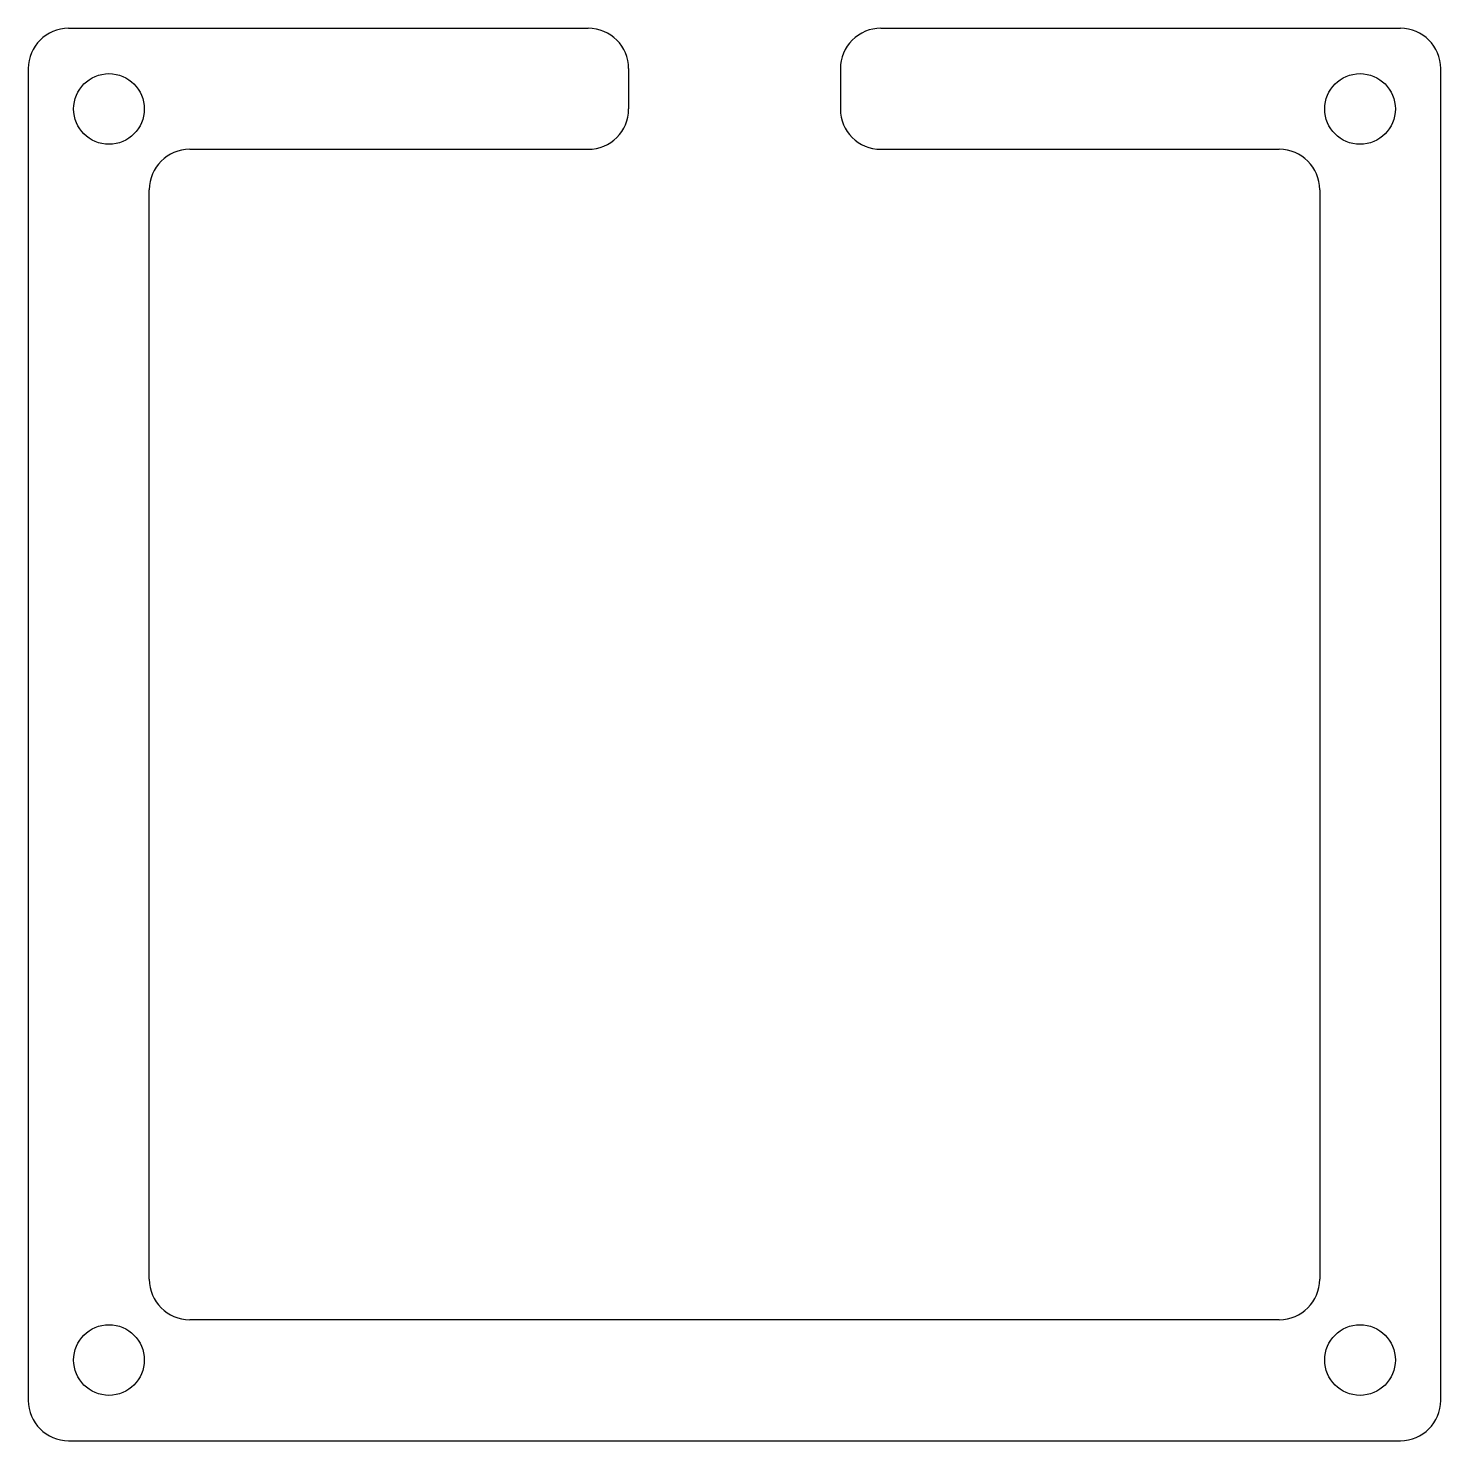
# Model space of a CAD drawing. Header units: millimetres. Extents: x 0 to 70, y -70 to 0.
import ezdxf

# ---------------------------------------------------------------- set-up
doc = ezdxf.new("R2010")
doc.units = ezdxf.units.MM
doc.layers.add('Extrude008', color=7, linetype='CONTINUOUS')

msp = doc.modelspace()

# ---------------------------------------------------------------- linework, layer by layer
at = {"layer": 'Extrude008'}
for p, q in [((42.25, 0, 1.6), (68, 0, 1.6)), ((42.25, 0, 6.6), (68, 0, 6.6)), ((42.25, 0, 1.6), (68, 0, 1.6)), ((42.25, 0, 6.6), (68, 0, 6.6)), ((68, 0, 1.6), (68, 0, 6.6)), ((68, 0, 1.6), (68, 0, 6.6)), ((2, 0, 1.6), (2, 0, 6.6)), ((2, 0, 1.6), (2, 0, 6.6)), ((2, 0, 1.6), (27.75, 0, 1.6)), ((2, 0, 6.6), (27.75, 0, 6.6)), ((2, 0, 1.6), (27.75, 0, 1.6)), ((2, 0, 6.6), (27.75, 0, 6.6)), ((27.75, 0, 1.6), (27.75, 0, 6.6)), ((27.75, 0, 1.6), (27.75, 0, 6.6)), ((42.25, 0, 1.6), (42.25, 0, 6.6)), ((42.25, 0, 1.6), (42.25, 0, 6.6)), ((0, -2, 1.6), (0, -2, 6.6)), ((0, -2, 1.6), (0, -2, 6.6)), ((0, -2, 1.6), (0, -68, 1.6)), ((0, -2, 6.6), (0, -68, 6.6)), ((0, -2, 1.6), (0, -68, 1.6)), ((0, -2, 6.6), (0, -68, 6.6)), ((29.75, -2, 1.6), (29.75, -2, 6.6)), ((29.75, -2, 1.6), (29.75, -4, 1.6)), ((29.75, -2, 6.6), (29.75, -4, 6.6)), ((29.75, -2, 1.6), (29.75, -2, 6.6)), ((29.75, -2, 1.6), (29.75, -4, 1.6)), ((29.75, -2, 6.6), (29.75, -4, 6.6)), ((40.25, -2, 1.6), (40.25, -2, 6.6)), ((40.25, -2, 1.6), (40.25, -2, 6.6)), ((40.25, -2, 1.6), (40.25, -4, 1.6)), ((40.25, -2, 6.6), (40.25, -4, 6.6)), ((40.25, -2, 1.6), (40.25, -4, 1.6)), ((40.25, -2, 6.6), (40.25, -4, 6.6)), ((70, -2, 1.6), (70, -2, 6.6)), ((70, -68, 1.6), (70, -2, 1.6)), ((70, -68, 6.6), (70, -2, 6.6)), ((70, -2, 1.6), (70, -2, 6.6)), ((70, -68, 1.6), (70, -2, 1.6)), ((70, -68, 6.6), (70, -2, 6.6)), ((5.75, -4, 1.6), (5.75, -4, 6.6)), ((5.75, -4, 1.6), (5.75, -4, 6.6)), ((29.75, -4, 1.6), (29.75, -4, 6.6)), ((29.75, -4, 1.6), (29.75, -4, 6.6)), ((40.25, -4, 1.6), (40.25, -4, 6.6)), ((40.25, -4, 1.6), (40.25, -4, 6.6)), ((67.75, -4, 1.6), (67.75, -4, 6.6)), ((67.75, -4, 1.6), (67.75, -4, 6.6)), ((8, -6, 1.6), (8, -6, 6.6)), ((8, -6, 1.6), (8, -6, 6.6)), ((8, -6, 1.6), (27.75, -6, 1.6)), ((8, -6, 6.6), (27.75, -6, 6.6)), ((8, -6, 1.6), (27.75, -6, 1.6)), ((8, -6, 6.6), (27.75, -6, 6.6)), ((27.75, -6, 1.6), (27.75, -6, 6.6)), ((27.75, -6, 1.6), (27.75, -6, 6.6)), ((42.25, -6, 1.6), (42.25, -6, 6.6)), ((42.25, -6, 1.6), (42.25, -6, 6.6)), ((42.25, -6, 1.6), (62, -6, 1.6)), ((42.25, -6, 6.6), (62, -6, 6.6)), ((42.25, -6, 1.6), (62, -6, 1.6)), ((42.25, -6, 6.6), (62, -6, 6.6)), ((62, -6, 1.6), (62, -6, 6.6)), ((62, -6, 1.6), (62, -6, 6.6)), ((6, -8, 1.6), (6, -8, 6.6)), ((6, -62, 1.6), (6, -8, 1.6)), ((6, -62, 6.6), (6, -8, 6.6)), ((6, -8, 1.6), (6, -8, 6.6)), ((6, -62, 1.6), (6, -8, 1.6)), ((6, -62, 6.6), (6, -8, 6.6)), ((64, -8, 1.6), (64, -8, 6.6)), ((64, -8, 1.6), (64, -8, 6.6)), ((64, -8, 1.6), (64, -62, 1.6)), ((64, -8, 6.6), (64, -62, 6.6)), ((64, -8, 1.6), (64, -62, 1.6)), ((64, -8, 6.6), (64, -62, 6.6)), ((6, -62, 1.6), (6, -62, 6.6)), ((6, -62, 1.6), (6, -62, 6.6)), ((64, -62, 1.6), (64, -62, 6.6)), ((64, -62, 1.6), (64, -62, 6.6)), ((8, -64, 1.6), (8, -64, 6.6)), ((62, -64, 1.6), (8, -64, 1.6)), ((62, -64, 6.6), (8, -64, 6.6)), ((8, -64, 1.6), (8, -64, 6.6)), ((62, -64, 1.6), (8, -64, 1.6)), ((62, -64, 6.6), (8, -64, 6.6)), ((62, -64, 1.6), (62, -64, 6.6)), ((62, -64, 1.6), (62, -64, 6.6)), ((5.75, -66, 1.6), (5.75, -66, 6.6)), ((5.75, -66, 1.6), (5.75, -66, 6.6)), ((67.75, -66, 1.6), (67.75, -66, 6.6)), ((67.75, -66, 1.6), (67.75, -66, 6.6)), ((0, -68, 1.6), (0, -68, 6.6)), ((0, -68, 1.6), (0, -68, 6.6)), ((70, -68, 1.6), (70, -68, 6.6)), ((70, -68, 1.6), (70, -68, 6.6)), ((2, -70, 1.6), (2, -70, 6.6)), ((2, -70, 1.6), (2, -70, 6.6)), ((2, -70, 1.6), (68, -70, 1.6)), ((2, -70, 6.6), (68, -70, 6.6)), ((2, -70, 1.6), (68, -70, 1.6)), ((2, -70, 6.6), (68, -70, 6.6)), ((68, -70, 1.6), (68, -70, 6.6)), ((68, -70, 1.6), (68, -70, 6.6))]:
    msp.add_line(p, q, dxfattribs=at)
for centre in [(4, -4), (4, -4), (4, -4), (4, -4), (66, -4), (66, -4), (66, -4), (66, -4), (4, -66), (4, -66), (4, -66), (4, -66), (66, -66), (66, -66), (66, -66), (66, -66)]:
    msp.add_circle(centre, 1.75, dxfattribs=at)
for centre, start, end in [((2, -2, 1.6), 90, -180), ((2, -2, 6.6), 90, -180), ((2, -2, 1.6), 90, -180), ((2, -2, 6.6), 90, -180), ((27.75, -2, 1.6), 0, 90), ((27.75, -2, 6.6), 0, 90), ((27.75, -2, 1.6), 0, 90), ((27.75, -2, 6.6), 0, 90), ((42.25, -2, 1.6), 89.9999, 180), ((42.25, -2, 6.6), 89.9999, 180), ((42.25, -2, 1.6), 89.9999, 180), ((42.25, -2, 6.6), 89.9999, 180), ((68, -2, 1.6), 0, 90), ((68, -2, 6.6), 0, 90), ((68, -2, 1.6), 0, 90), ((68, -2, 6.6), 0, 90), ((27.75, -4, 1.6), -90, 0), ((27.75, -4, 6.6), -90, 0), ((27.75, -4, 1.6), -90, 0), ((27.75, -4, 6.6), -90, 0), ((42.25, -4, 1.6), 180, -90), ((42.25, -4, 6.6), 180, -90), ((42.25, -4, 1.6), 180, -90), ((42.25, -4, 6.6), 180, -90), ((8, -8, 1.6), 90, 180), ((8, -8, 6.6), 90, 180), ((8, -8, 1.6), 90, 180), ((8, -8, 6.6), 90, 180), ((62, -8, 1.6), 0, 90), ((62, -8, 6.6), 0, 90), ((62, -8, 1.6), 0, 90), ((62, -8, 6.6), 0, 90), ((8, -62, 1.6), 180, -90), ((8, -62, 6.6), 180, -90), ((8, -62, 1.6), 180, -90), ((8, -62, 6.6), 180, -90), ((62, -62, 1.6), -90, 0), ((62, -62, 6.6), -90, 0), ((62, -62, 1.6), -90, 0), ((62, -62, 6.6), -90, 0), ((2, -68, 1.6), 180, -90), ((2, -68, 6.6), 180, -90), ((2, -68, 1.6), 180, -90), ((2, -68, 6.6), 180, -90), ((68, -68, 1.6), -90, 0), ((68, -68, 6.6), -90, 0), ((68, -68, 1.6), -90, 0), ((68, -68, 6.6), -90, 0)]:
    msp.add_arc(centre, 2, start, end, dxfattribs=at)

doc.saveas('drawing.dxf')
